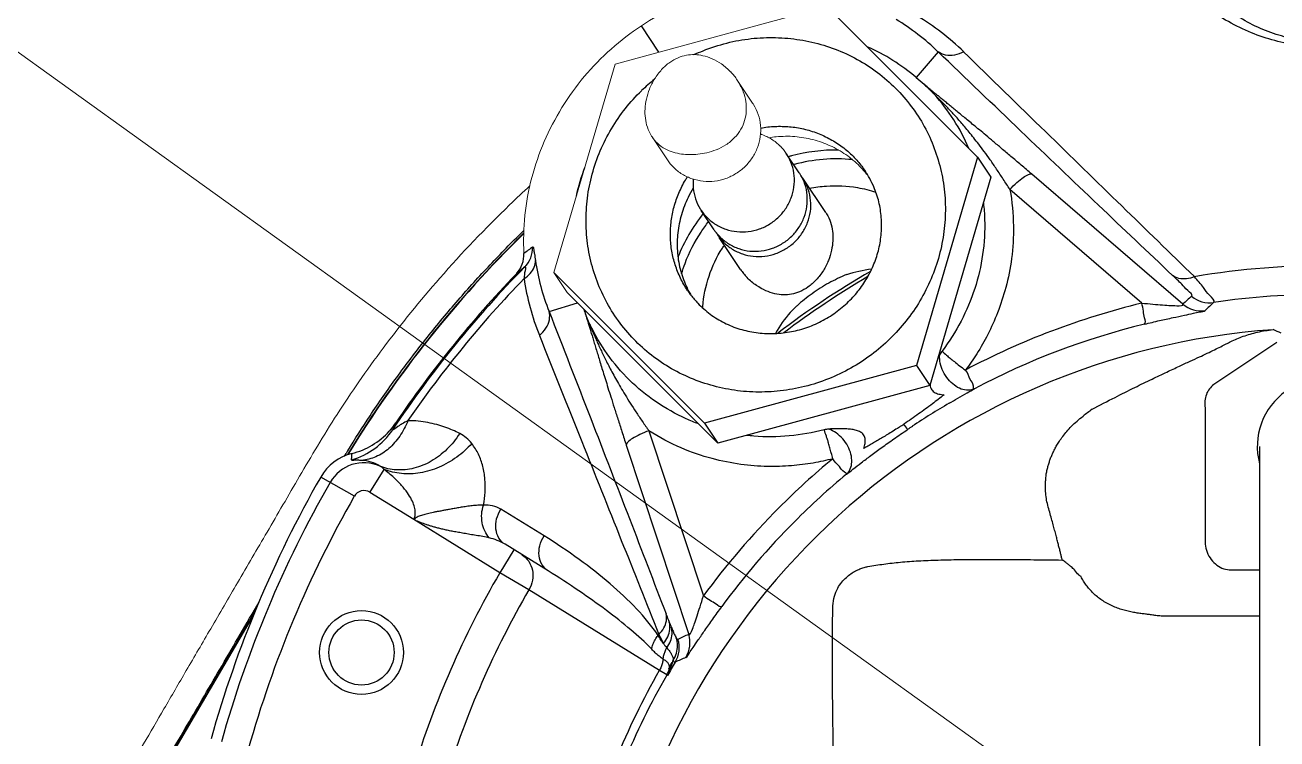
# Model space of a CAD drawing. Header units: millimetres. Extents: x 100 to 940, y 100 to 694.
# Drawn here: x 365.691 to 366.888, y 537.757 to 538.441 of the extents above; entities that cross this region are included whole.
import ezdxf

# ---------------------------------------------------------------- set-up
doc = ezdxf.new("R2010")
doc.units = ezdxf.units.MM
doc.layers.add('DTM_AXIS', color=7, linetype='Continuous', lineweight=9)
doc.layers.add('OUTLINE', color=6, linetype='Continuous', lineweight=9)

msp = doc.modelspace()

# ---------------------------------------------------------------- linework, layer by layer
at = {"color": 2, "lineweight": 20}
msp.add_line((351.3464, 548.723), (367.0138, 537.4584), dxfattribs=at)
at = {"color": 9, "linetype": 'Continuous'}
for p, q in [((366.4576, 538.4583), (366.6018, 538.3142)), ((366.2969, 538.4146), (366.2803, 538.4399)), ((366.564, 538.415), (366.5432, 538.3902)), ((366.4312, 538.2991), (366.4188, 538.3177)), ((366.6018, 538.3142), (366.5433, 538.1148)), ((366.6018, 538.3142), (366.6146, 538.295)), ((366.7982, 538.1734), (366.6538, 538.2978)), ((366.4566, 538.2612), (366.4346, 538.2941)), ((366.6146, 538.295), (366.5561, 538.0956)), ((366.7589, 538.1745), (366.6328, 538.2831)), ((366.3497, 538.2447), (366.3374, 538.2632)), ((366.3751, 538.2067), (366.3547, 538.2373)), ((366.3406, 538.0596), (366.1965, 538.2038)), ((366.3534, 538.0404), (366.2093, 538.1846)), ((366.1919, 538.1664), (366.219, 538.1749)), ((366.8882, 538.1369), (366.8278, 538.0965)), ((366.5433, 538.1148), (366.3406, 538.0596)), ((366.5433, 538.1148), (366.5561, 538.0956)), ((366.5561, 538.0956), (366.3534, 538.0404)), ((366.8195, 538.0743), (366.8195, 537.946)), ((366.3406, 538.0596), (366.3534, 538.0404)), ((366.2874, 538.0523), (366.3395, 537.8943)), ((366.2658, 538.0385), (366.3255, 537.8575)), ((366.8717, 537.5119), (366.8717, 538.0373)), ((366.0205, 537.9934), (366.0341, 538.0154)), ((366.0056, 537.9897), (365.9735, 538.008)), ((366.0626, 537.9674), (366.0205, 537.9934)), ((366.1871, 537.9518), (366.1458, 537.9773)), ((366.1447, 537.9165), (366.0626, 537.9674)), ((366.1583, 537.9385), (366.1447, 537.9165)), ((366.1725, 537.9001), (366.1447, 537.9165)), ((366.8426, 537.9194), (366.8717, 537.9194)), ((366.2974, 537.823), (366.1725, 537.9001)), ((365.6985, 537.517), (365.9102, 537.8782)), ((365.6987, 537.5169), (365.9094, 537.8763)), ((366.8717, 537.8749), (366.7829, 537.8749)), ((366.3045, 537.8187), (366.2974, 537.823)), ((366.3052, 537.8183), (366.3045, 537.8187))]:
    msp.add_line(p, q, dxfattribs=at)
at = {"color": 7, "linetype": 'Continuous'}
for p, q in [((366.5432, 538.3902), (366.5506, 538.3838)), ((366.2253, 538.1686), (366.2259, 538.1668)), ((365.9962, 538.0282), (365.9977, 538.0306)), ((366.1911, 537.9182), (366.1498, 537.9437))]:
    msp.add_line(p, q, dxfattribs=at)
at = {"color": 9, "linetype": 'Continuous'}
for points in [[(366.3136, 537.8543), (366.3139, 537.8538), (366.3142, 537.8533), (366.3145, 537.853), (366.3148, 537.8528), (366.315, 537.8527), (366.3152, 537.8527)], [(366.3104, 537.8319), (366.3104, 537.8321), (366.3105, 537.8323), (366.3105, 537.8324), (366.3105, 537.8325), (366.3106, 537.8327), (366.3106, 537.8328)]]:
    msp.add_lwpolyline(points, dxfattribs=at)
for radius in [0.0401, 0.0312]:
    msp.add_circle((366.0125, 537.8402), radius, dxfattribs=at)
for centre, radius, start, end in [((366.4137, 538.2608), 0.2153, 45.7379, 59.2316), ((366.4195, 538.2416), 0.2421, 45.7024, 59.0513), ((366.4057, 538.2492), 0.1795, 129.0384, 134.2604), ((366.4234, 538.2498), 0.185, 23.1171, 42.2822), ((366.4659, 538.1609), 0.16, 88.9759, 105.2571), ((366.4664, 538.1588), 0.1622, 105.2172, 106.2623), ((366.4667, 538.16), 0.1525, 84.1748, 105.2844), ((366.4672, 538.1576), 0.1549, 105.2342, 105.411), ((366.3934, 538.2739), 0.0455, 29.9831, 33.7665), ((366.4213, 538.2377), 0.0958, 37.1799, 40.6292), ((366.4191, 538.2501), 0.0907, 30.0712, 33.7472), ((366.3964, 538.2686), 0.0459, 33.766, 37.5683), ((366.3755, 538.2887), 0.0459, 213.7663, 224.9865), ((366.4644, 538.1596), 0.1604, 141.2035, 158.5419), ((366.934, 537.4584), 1.0956, 134.394, 148.5824), ((366.934, 537.4584), 1.0953, 134.4074, 148.5687), ((366.3879, 538.2702), 0.0459, 213.766, 217.5683), ((366.3909, 538.265), 0.0455, 209.9831, 213.7665), ((366.3879, 538.2702), 0.0458, 217.562, 224.9906), ((366.3912, 538.2652), 0.0458, 213.7649, 216.1452), ((366.3913, 538.2652), 0.0459, 216.1445, 217.4542), ((366.3912, 538.2652), 0.0458, 217.4493, 224.9904), ((366.7615, 537.4402), 0.9816, 126.604, 127.2175), ((366.1495, 538.2276), 0.0267, 315.6104, 1.3667), ((366.3917, 538.2462), 0.2151, 188.2628, 201.7693), ((366.934, 537.4584), 1.0721, 135.5632, 146.292), ((366.934, 537.4584), 1.0732, 136.1333, 145.9162), ((366.9718, 537.2337), 1.2635, 129.4714, 129.9582), ((366.423, 538.2388), 0.0577, 213.7317, 223.7709), ((366.934, 537.4584), 0.8638, 120.2141, 127.2797), ((366.5145, 538.0856), 0.1221, 96.5859, 108.1272), ((366.934, 537.4584), 0.7518, 89.2601, 99.5594), ((366.934, 537.4584), 1.0648, 136.0101, 145.4667), ((366.4075, 538.2336), 0.2422, 188.4522, 201.7954), ((366.934, 537.4584), 0.8607, 120.5251, 126.9669), ((366.3996, 538.2371), 0.0907, 213.753, 217.4442), ((366.4103, 538.2303), 0.0958, 206.8857, 207.759), ((366.4103, 538.2304), 0.0958, 207.759, 210.3362), ((367.3556, 537.5729), 0.8193, 132.0724, 132.8682), ((366.8238, 538.2015), 0.0267, 230.0023, 278.3543), ((366.934, 537.4584), 0.7245, 89.7854, 98.4428), ((366.5152, 538.0861), 0.1221, 139.3728, 150.9124), ((366.5366, 538.0522), 0.1609, 131.9622, 135.1994), ((366.9346, 537.4575), 0.7382, 103.7737, 117.8142), ((366.8154, 538.1939), 0.0267, 230.002, 279.0763), ((367.3667, 537.5977), 0.7899, 133.0354, 133.8404), ((366.9308, 537.4633), 0.7115, 103.768, 117.8125), ((366.934, 537.4584), 0.6924, 94.0885, 170.4017), ((366.6769, 537.666), 0.5259, 65.8307, 66.728), ((366.677, 538.0681), 0.1251, 153.038, 155.1439), ((366.5882, 538.1132), 0.0255, 142.7792, 152.8509), ((366.934, 538.0373), 0.0646, 345.2027, 194.7973), ((367.0101, 537.3435), 0.8545, 120.6432, 123.4245), ((368.6288, 535.5488), 3.1698, 127.2229, 127.4173), ((368.447, 536.9535), 2.6444, 155.2685, 155.423), ((366.2432, 538.4925), 0.5208, 303.0447, 303.6018), ((365.9831, 538.0929), 0.0712, 286.3119, 326.2659), ((366.4615, 538.0285), 0.0255, 94.6524, 104.7191), ((366.9961, 537.3654), 0.8284, 123.4531, 123.8439), ((366.0149, 537.9844), 0.0477, 103.9783, 150.2229), ((366.0149, 537.9844), 0.0374, 66.0579, 150.2229), ((366.0106, 537.9874), 0.0367, 57.9283, 86.6806), ((366.936, 537.456), 0.7402, 129.693, 135.0813), ((366.9308, 537.4633), 0.7115, 129.6874, 135.0917), ((366.934, 537.4584), 1.1067, 150.2229, 164.3215), ((366.934, 537.4584), 1.0964, 150.2229, 164.3215), ((366.934, 537.4584), 1.0697, 150.2229, 164.3215), ((366.0149, 537.9844), 0.0107, 58.25, 150.2229), ((366.9346, 537.4575), 0.7382, 135.0885, 143.7263), ((366.9308, 537.4633), 0.7115, 135.0917, 143.732), ((366.934, 537.4584), 0.9126, 149.8718, 162.9072), ((366.934, 537.4584), 0.8803, 149.8877, 162.8027), ((366.8049, 538.0681), 0.5363, 200.8585, 201.773), ((366.6819, 538.0193), 0.4039, 201.8147, 202.5338), ((366.934, 537.4584), 0.7518, 147.9406, 148.0316), ((366.8284, 538.1257), 0.5953, 206.7719, 207.7052), ((366.667, 537.1126), 0.8195, 114.6319, 115.4274), ((366.3, 537.8495), 0.0267, 328.4182, 17.4963), ((366.2897, 537.8447), 0.0267, 329.1489, 17.5001), ((366.2462, 537.8485), 0.0662, 332.8445, 345.5438), ((366.934, 537.4584), 0.7245, 149.0572, 150.2226), ((366.6398, 537.1118), 0.7901, 113.6596, 114.4645), ((366.934, 537.4584), 0.7336, 150.2052, 157.6479), ((366.934, 537.4584), 0.7253, 150.2205, 157.6153), ((366.2821, 537.8315), 0.0258, 330.2186, 345.8729)]:
    msp.add_arc(centre, radius, start, end, dxfattribs=at)
at = {"color": 7, "linetype": 'Continuous'}
for centre, radius, start, end in [((366.4197, 538.2467), 0.1893, 49.2853, 66.1312), ((366.4117, 538.2344), 0.1985, 159.5171, 167.6596), ((366.141, 538.2207), 0.0268, 318.7086, 2.6814), ((366.141, 538.2207), 0.0268, 316.1342, 318.726), ((365.9861, 538.0999), 0.0714, 317.933, 325.9163), ((365.9861, 538.0998), 0.0713, 283.9839, 317.9373), ((367.1548, 537.3239), 1.3559, 148.4591, 148.587)]:
    msp.add_arc(centre, radius, start, end, dxfattribs=at)
at = {"color": 9, "linetype": 'Continuous'}
for points, start_tangent, end_tangent in [([(367.0636, 538.4717), (367.0444, 538.4555), (367.0237, 538.4423), (367.0017, 538.432), (366.9791, 538.4249), (366.9569, 538.4209), (366.9354, 538.4195), (366.9141, 538.4205), (366.892, 538.4242), (366.8694, 538.4309), (366.8472, 538.4408), (366.8262, 538.4537), (366.8067, 538.4695), (366.7891, 538.4886), (366.7737, 538.5111)], (-0.717576, -0.69648), (-0.500517, 0.865727)), ([(367.0689, 538.5042), (367.0552, 538.4837), (367.0395, 538.4664), (367.022, 538.4521), (367.0032, 538.4408), (366.9832, 538.4324), (366.9631, 538.427), (366.9436, 538.4246), (366.9247, 538.4245), (366.9052, 538.427), (366.885, 538.4324), (366.865, 538.4407), (366.8461, 538.4521), (366.8286, 538.4664), (366.8128, 538.4837), (366.7992, 538.5042)], (-0.48449, -0.874797), (-0.48449, 0.874797)), ([(366.3305, 538.4122), (366.3392, 538.4159), (366.3618, 538.4233), (366.3852, 538.4275), (366.4086, 538.4285), (366.4319, 538.4264), (366.4546, 538.4212), (366.4763, 538.4129), (366.4966, 538.4017), (366.515, 538.3879), (366.5312, 538.3716), (366.545, 538.3533), (366.556, 538.3332), (366.5641, 538.3116), (366.5692, 538.2892), (366.571, 538.2661), (366.5696, 538.243), (366.5651, 538.22), (366.5573, 538.1977), (366.5467, 538.1767), (366.5334, 538.1574), (366.5179, 538.1402)], (0.908156, 0.418632), (-0.716134, -0.697963)), ([(366.5885, 538.4149), (366.5798, 538.4117), (366.5712, 538.4117), (366.564, 538.415)], (-0.87371, -0.486447), (-0.791895, 0.610658)), ([(366.7884, 538.201), (366.7175, 538.2682), (366.6433, 538.339), (366.564, 538.415)], (-0.726635, 0.687024), (-0.721554, 0.692358)), ([(366.8092, 538.1998), (366.7398, 538.2674), (366.6668, 538.3385), (366.5885, 538.4149)], (-0.717128, 0.696941), (-0.715705, 0.698403)), ([(366.6538, 538.2978), (366.6435, 538.3066), (366.6337, 538.3149), (366.6247, 538.3225), (366.6168, 538.3292), (366.6098, 538.335), (366.6036, 538.3402), (366.598, 538.3448), (366.5931, 538.3489), (366.5886, 538.3526), (366.5844, 538.356), (366.5804, 538.3593), (366.5765, 538.3625), (366.5728, 538.3656), (366.5694, 538.3683), (366.5664, 538.3709), (366.5636, 538.3732), (366.561, 538.3753), (366.5586, 538.3772), (366.5564, 538.379), (366.5506, 538.3838)], (-0.75761, 0.652708), (-0.773351, 0.633978)), ([(366.5179, 538.1402), (366.5003, 538.1251), (366.4806, 538.1123), (366.4591, 538.102), (366.4364, 538.0947), (366.4131, 538.0905), (366.3896, 538.0894), (366.3664, 538.0915), (366.3437, 538.0968), (366.322, 538.1051), (366.3017, 538.1162), (366.2833, 538.1301), (366.2671, 538.1463), (366.2533, 538.1647), (366.2423, 538.1848), (366.2341, 538.2063), (366.2291, 538.2288), (366.2273, 538.2518), (366.2286, 538.275), (366.2332, 538.2979), (366.2409, 538.3202), (366.2516, 538.3413), (366.2649, 538.3606), (366.2804, 538.3777)], (-0.716134, -0.697963), (0.716134, 0.697963)), ([(366.6328, 538.2831), (366.6264, 538.2931), (366.62, 538.3027), (366.6139, 538.3116), (366.6082, 538.3195), (366.6029, 538.3265), (366.5981, 538.3326), (366.5937, 538.3381), (366.5896, 538.343), (366.5858, 538.3475), (366.5822, 538.3516), (366.5786, 538.3556), (366.575, 538.3595), (366.5716, 538.3631), (366.5684, 538.3663), (366.5655, 538.3692), (366.5628, 538.3719), (366.5604, 538.3743)], (-0.53079, 0.847503), (-0.722413, 0.691462)), ([(366.3943, 538.342), (366.4011, 538.343), (366.415, 538.3436), (366.4287, 538.3424), (366.4421, 538.3393), (366.4549, 538.3344), (366.4668, 538.3278), (366.4777, 538.3197), (366.4873, 538.3101), (366.4945, 538.3005)], (0.984171, 0.177219), (0.555592, -0.831455)), ([(366.3431, 538.2563), (366.3514, 538.2497), (366.3611, 538.2451), (366.3716, 538.2429), (366.3825, 538.243), (366.3931, 538.2454), (366.403, 538.2502), (366.4116, 538.2569), (366.4186, 538.2654), (366.4235, 538.2751), (366.4261, 538.2855), (366.4264, 538.2963), (366.4242, 538.3067), (366.4197, 538.3163), (366.4188, 538.3177)], (0.707107, -0.707107), (-0.555773, 0.831334)), ([(366.6328, 538.2831), (366.6394, 538.2898), (366.6456, 538.2948), (366.6506, 538.2976), (366.6538, 538.2978)], (0.665723, 0.746199), (0.878575, -0.477605)), ([(366.3242, 538.1867), (366.3234, 538.188), (366.3169, 538.1999), (366.3121, 538.2126), (366.3091, 538.2258), (366.308, 538.2394), (366.3088, 538.2531), (366.3115, 538.2666), (366.3161, 538.2798), (366.3224, 538.2922), (366.3243, 538.2952)], (-0.555589, 0.831457), (0.540374, 0.841425)), ([(366.3298, 538.2931), (366.3298, 538.2846), (366.332, 538.2742), (366.3365, 538.2646), (366.3374, 538.2632)], (-0.087779, -0.99614), (0.555773, -0.831334)), ([(366.3554, 538.2378), (366.3638, 538.2312), (366.3734, 538.2266), (366.384, 538.2243), (366.3948, 538.2245), (366.4055, 538.2269), (366.4153, 538.2317), (366.424, 538.2384), (366.4309, 538.2469), (366.4359, 538.2566), (366.4385, 538.267), (366.4388, 538.2777), (366.4366, 538.2882), (366.4328, 538.2966)], (0.707107, -0.707107), (-0.499754, 0.866167)), ([(366.3588, 538.2328), (366.3671, 538.2262), (366.3768, 538.2216), (366.3873, 538.2193), (366.3982, 538.2194), (366.4088, 538.2219), (366.4187, 538.2267), (366.4273, 538.2334), (366.4343, 538.2419), (366.4392, 538.2515), (366.4419, 538.262), (366.4421, 538.2727), (366.4399, 538.2831), (366.4354, 538.2928), (366.4346, 538.2941)], (0.707107, -0.707107), (-0.555773, 0.831334)), ([(366.4411, 538.2844), (366.4572, 538.2865), (366.4868, 538.285), (366.5046, 538.2806)], (0.980589, 0.196075), (0.949067, -0.315074)), ([(366.4784, 538.1759), (366.4886, 538.1873), (366.497, 538.2), (366.5034, 538.2138), (366.5078, 538.2283), (366.5098, 538.2433), (366.5095, 538.2583), (366.5069, 538.2732), (366.5018, 538.2874), (366.4976, 538.2956)], (0.716134, 0.697963), (-0.50111, 0.865384)), ([(366.3298, 538.2843), (366.3249, 538.2755), (366.3185, 538.259), (366.315, 538.2418), (366.3146, 538.2244), (366.3173, 538.2072), (366.323, 538.1909), (366.3248, 538.187)], (-0.527789, -0.849376), (0.452212, -0.89191)), ([(366.6328, 538.2831), (366.6361, 538.2482), (366.6343, 538.217), (366.6288, 538.1894), (366.6209, 538.1653), (366.6115, 538.1443), (366.6011, 538.1261), (366.5902, 538.1104)], (0.175687, -0.984446), (-0.604209, -0.796826)), ([(366.4566, 538.2612), (366.4574, 538.26), (366.4611, 538.2518), (366.463, 538.2432), (366.4633, 538.2342), (366.4621, 538.225), (366.4592, 538.2154), (366.4543, 538.2057), (366.4474, 538.1967), (366.4396, 538.1898), (366.4316, 538.1854), (366.4237, 538.183), (366.416, 538.1824), (366.4079, 538.1834), (366.3993, 538.1863), (366.3903, 538.1913), (366.3814, 538.1989)], (0.555157, -0.831746), (-0.691422, 0.722451)), ([(366.6074, 538.2702), (366.6086, 538.2545), (366.6067, 538.2211), (366.5991, 538.1884), (366.586, 538.1572), (366.5679, 538.1286)], (0.113903, -0.993492), (-0.604228, -0.796812)), ([(366.3187, 538.2024), (366.322, 538.2125), (366.3373, 538.2424), (366.3445, 538.2525)], (0.285262, 0.95845), (0.614508, 0.788911)), ([(365.9993, 538.0331), (366.0206, 538.0667), (366.0461, 538.1033), (366.0737, 538.1397), (366.103, 538.1751), (366.1335, 538.209), (366.1646, 538.2409), (366.1678, 538.244)], (0.523112, 0.852264), (0.716211, 0.697883)), ([(366.1762, 538.2283), (366.1772, 538.2256), (366.1779, 538.2215), (366.1788, 538.2153)], (0.800571, 0.599239), (0.144325, -0.98953)), ([(366.3388, 538.1698), (366.3389, 538.1712), (366.3449, 538.2002), (366.3577, 538.2271), (366.3596, 538.2299)], (0.071945, 0.997409), (0.556611, 0.830773)), ([(366.168, 538.198), (366.1739, 538.2029), (366.1777, 538.2089), (366.1788, 538.2153)], (0.852319, 0.523022), (-0.032379, 0.999476)), ([(366.1686, 538.209), (366.1685, 538.2033), (366.168, 538.198)], (0.743943, 0.668243), (-0.104783, -0.994495)), ([(366.4765, 538.2017), (366.4595, 538.1936), (366.4435, 538.1835), (366.4291, 538.1719)], (-0.925242, -0.379378), (-0.743528, -0.668705)), ([(366.8092, 538.1998), (366.8016, 538.1977), (366.7944, 538.1981), (366.7884, 538.201)], (-0.917025, -0.398831), (-0.794942, 0.606686)), ([(366.8066, 538.1811), (366.803, 538.1865), (366.7971, 538.1925), (366.7884, 538.201)], (0.739291, 0.673386), (-0.726626, 0.687033)), ([(366.8277, 538.1751), (366.8239, 538.1818), (366.818, 538.1893), (366.8092, 538.1998)], (0.660182, 0.751106), (-0.652015, 0.758206)), ([(366.3276, 538.182), (366.3342, 538.1744), (366.3461, 538.1639), (366.3596, 538.1556), (366.3744, 538.1497), (366.3899, 538.1463), (366.4059, 538.1453), (366.4218, 538.1469), (366.4374, 538.1508), (366.4523, 538.1571), (366.466, 538.1655), (366.4784, 538.1759)], (0.607954, -0.793972), (0.716134, 0.697963)), ([(366.1826, 538.1436), (366.1889, 538.1505), (366.1922, 538.1585), (366.1919, 538.1664)], (0.783738, 0.621092), (-0.261163, 0.965295)), ([(366.1919, 538.1664), (366.2318, 538.064), (366.2688, 537.9683), (366.3038, 537.8771)], (0.363529, -0.931583), (0.356656, -0.934236)), ([(366.2259, 538.1668), (366.2267, 538.164), (366.2276, 538.161), (366.2286, 538.1578), (366.2297, 538.1543), (366.2308, 538.1506), (366.232, 538.1466), (366.2333, 538.1423), (366.2348, 538.1375), (366.2363, 538.1323), (366.238, 538.1269), (366.2397, 538.1213), (366.2415, 538.1152), (366.2435, 538.1087), (366.2458, 538.1015), (366.2482, 538.0935), (366.251, 538.0847), (366.2541, 538.0747), (366.2577, 538.0636), (366.2616, 538.0515), (366.2658, 538.0385)], (0.289826, -0.957079), (0.313097, -0.949721)), ([(366.7615, 538.1543), (366.7615, 538.1604), (366.7605, 538.1667), (366.7589, 538.1745)], (0.851161, 0.524905), (-0.215827, 0.976432)), ([(366.7589, 538.1745), (366.7696, 538.1735), (366.7789, 538.1727), (366.7865, 538.1722), (366.7923, 538.172), (366.7982, 538.1734)], (0.995608, -0.093618), (-0.594836, 0.803847)), ([(366.7615, 538.1543), (366.776, 538.1578), (366.7888, 538.1606), (366.7997, 538.1629), (366.8083, 538.1647), (366.8143, 538.166), (366.8196, 538.1675)], (0.971251, 0.238056), (0.716077, 0.698022)), ([(366.2309, 538.1542), (366.2323, 538.1506), (366.2338, 538.1468), (366.2356, 538.1427), (366.2375, 538.1383), (366.2396, 538.1336), (366.2419, 538.1287), (366.2443, 538.1237), (366.2469, 538.1185), (366.2497, 538.113), (366.2529, 538.1071), (366.2563, 538.1009), (366.2602, 538.0941), (366.2646, 538.0868), (366.2695, 538.0788), (366.275, 538.0704), (366.281, 538.0614), (366.2874, 538.0523)], (0.362457, -0.932), (0.579861, -0.814715)), ([(366.3349, 538.0589), (366.3231, 538.0638), (366.2942, 538.08), (366.2688, 538.1008), (366.2475, 538.1258), (366.2309, 538.1542)], (-0.936815, 0.349825), (-0.426143, 0.904656)), ([(366.1826, 538.1436), (366.2232, 538.0421), (366.261, 537.9475), (366.2969, 537.8575)], (0.371351, -0.928493), (0.369457, -0.929248)), ([(366.844, 538.1376), (366.856, 538.1427), (366.8696, 538.1467), (366.8847, 538.1491)], (0.893925, 0.448216), (0.995528, 0.094465)), ([(366.8216, 538.1265), (366.8285, 538.1299), (366.8345, 538.1328), (366.8396, 538.1354), (366.844, 538.1376)], (0.898034, 0.439926), (0.893898, 0.448271)), ([(366.5988, 538.0926), (366.5928, 538.0912), (366.5862, 538.0923), (366.5796, 538.096), (366.5737, 538.1017), (366.569, 538.1089), (366.5662, 538.1169), (366.5655, 538.1248)], (-0.896002, -0.44405), (0.024777, 0.999693)), ([(366.5679, 538.1286), (366.5722, 538.1246), (366.5755, 538.1218), (366.5796, 538.1185), (366.5846, 538.1146), (366.5902, 538.1104)], (0.711481, -0.702705), (0.809914, -0.586549)), ([(366.7113, 538.0729), (366.7333, 538.0843), (366.7523, 538.0938), (366.7688, 538.1018), (366.7829, 538.1085), (366.7949, 538.1142), (366.8052, 538.119), (366.814, 538.123), (366.8216, 538.1265)], (0.883845, 0.46778), (0.909425, 0.415868)), ([(366.5988, 538.0926), (366.5978, 538.0951), (366.5948, 538.1015), (366.5902, 538.1104)], (-0.978667, -0.205453), (-0.737181, 0.675696)), ([(366.5565, 538.0968), (366.5565, 538.0966), (366.5566, 538.0951)], (0.054571, -0.99851), (0.176653, -0.984273)), ([(366.5566, 538.0951), (366.5575, 538.0925), (366.5603, 538.0893), (366.5647, 538.0875), (366.5698, 538.0867)], (0.176653, -0.984273), (0.997751, -0.067034)), ([(366.8278, 538.0965), (366.8236, 538.0924), (366.8207, 538.0871), (366.8193, 538.0809), (366.8195, 538.0743)], (-0.811842, -0.583877), (0.138404, -0.990376)), ([(366.5698, 538.0867), (366.5586, 538.0781), (366.5454, 538.0684), (366.5314, 538.0587)], (-0.789199, -0.614138), (-0.832782, -0.5536)), ([(366.5746, 538.0786), (366.5829, 538.0835), (366.5918, 538.0886), (366.5988, 538.0926)], (0.860077, 0.510165), (0.869574, 0.493803)), ([(366.0569, 538.062), (366.049, 538.0472), (366.0386, 538.0354), (366.0262, 538.0275), (366.0127, 538.024)], (-0.364864, -0.931061), (-0.996407, -0.084698)), ([(366.0569, 538.062), (366.0513, 538.0589), (366.0471, 538.0563), (366.0422, 538.0534)], (-0.888599, -0.458685), (0.505647, 0.862741)), ([(366.1064, 538.0497), (366.0996, 538.0529), (366.0923, 538.0557), (366.0844, 538.0582), (366.0759, 538.0602), (366.0668, 538.0615), (366.0569, 538.062)], (-0.889129, 0.457657), (-0.999942, 0.01076)), ([(366.5347, 538.0535), (366.5314, 538.0587)], (-0.296936, 0.954897), (-0.548347, 0.836251)), ([(366.6695, 537.9794), (366.6679, 537.986), (366.667, 537.9926), (366.6667, 537.9986), (366.6669, 538.004), (366.6673, 538.0088), (366.668, 538.0132), (366.6689, 538.0171), (366.6699, 538.0208), (366.6711, 538.0243), (366.6724, 538.0278), (366.6739, 538.0312), (366.6756, 538.0348), (366.6777, 538.0385), (366.6802, 538.0425), (366.6833, 538.0469), (366.6871, 538.0517), (366.6917, 538.0566), (366.697, 538.0616), (366.7027, 538.0663)], (-0.27107, 0.96256), (0.794354, 0.607455)), ([(366.1064, 538.0497), (366.0941, 538.0346), (366.0791, 538.0232), (366.0626, 538.0165), (366.0458, 538.0149), (366.03, 538.0185)], (-0.539269, -0.842133), (-0.923692, 0.383135)), ([(366.1179, 538.0402), (366.1127, 538.0455), (366.1064, 538.0497)], (-0.620576, 0.784146), (-0.889129, 0.457657)), ([(366.2874, 538.0523), (366.2788, 538.0488), (366.2717, 538.045), (366.2672, 538.0415), (366.2658, 538.0385)], (-0.944152, -0.329509), (0.105011, -0.994471)), ([(366.4633, 538.0256), (366.4446, 538.0215), (366.4238, 538.0189), (366.4008, 538.0182), (366.3754, 538.0202), (366.3479, 538.0257), (366.3183, 538.0359), (366.2874, 538.0523)], (-0.967396, -0.253268), (-0.842237, 0.539107)), ([(366.455, 538.0532), (366.4217, 538.0474), (366.3878, 538.0472), (366.381, 538.0479)], (-0.967382, -0.253321), (-0.993523, 0.113634)), ([(366.4633, 538.0256), (366.4619, 538.0311), (366.4606, 538.036), (366.4593, 538.0404), (366.4582, 538.0441), (366.4572, 538.0471), (366.455, 538.0532)], (-0.231942, 0.97273), (-0.376931, 0.926241)), ([(366.493, 538.0354), (366.4942, 538.0403), (366.4942, 538.0448), (366.4927, 538.0485), (366.4897, 538.0511), (366.4859, 538.0526), (366.4816, 538.0536), (366.4768, 538.0541), (366.4716, 538.0543), (366.4658, 538.0543), (366.4594, 538.054)], (0.319517, 0.94758), (-0.996935, -0.078237)), ([(366.4765, 538.0108), (366.4801, 538.0158), (366.4815, 538.0224), (366.4807, 538.0299), (366.4777, 538.0376), (366.4728, 538.0446), (366.4665, 538.0503), (366.4595, 538.054)], (0.753171, 0.657825), (-0.933061, 0.359718)), ([(366.4765, 538.0108), (366.4826, 538.0156), (366.4905, 538.0217), (366.4997, 538.0286), (366.5101, 538.0363), (366.5218, 538.0446), (366.5347, 538.0535)], (0.788908, 0.614511), (0.830458, 0.557081)), ([(366.5272, 538.0559), (366.5251, 538.0546), (366.5196, 538.0511), (366.5145, 538.048), (366.5098, 538.0452), (366.5055, 538.0426), (366.5012, 538.0401), (366.497, 538.0377), (366.493, 538.0354)], (-0.838244, -0.545295), (-0.869353, -0.494191)), ([(366.1179, 538.0402), (366.1035, 538.0271), (366.0866, 538.0175), (366.0685, 538.0121), (366.0506, 538.0114), (366.0341, 538.0154)], (-0.65922, -0.75195), (-0.925282, 0.379279)), ([(366.1292, 537.9812), (366.1307, 537.9937), (366.1305, 538.0061), (366.1285, 538.0183), (366.1244, 538.0298), (366.1179, 538.0402)], (0.176342, 0.984329), (-0.620676, 0.784067)), ([(366.003, 538.0246), (366.0032, 538.0286), (366.0034, 538.0306)], (0.03158, 0.999501), (0.119578, 0.992825)), ([(366.0127, 538.024), (366.0091, 538.0241), (366.0064, 538.0241), (366.003, 538.0246)], (-0.998258, 0.059001), (0.019427, 0.999811)), ([(366.4765, 538.0108), (366.4745, 538.0127), (366.4698, 538.018), (366.4633, 538.0256)], (0.564563, 0.82539), (-0.342077, 0.939672)), ([(366.0341, 538.0154), (366.03, 538.0185)], (-0.664063, 0.747676), (-0.897396, 0.441226)), ([(366.0625, 537.9674), (366.0637, 537.971), (366.0638, 537.9754), (366.0628, 537.9805), (366.0604, 537.9864), (366.0564, 537.993), (366.0508, 538.0001), (366.0434, 538.0076), (366.0341, 538.0154)], (0.444674, 0.895692), (-0.791669, 0.61095)), ([(366.1292, 537.9812), (366.1237, 537.9811), (366.1183, 537.9806), (366.113, 537.9799), (366.1079, 537.9791), (366.1032, 537.9783), (366.0988, 537.9775), (366.0947, 537.9768), (366.091, 537.9761), (366.0874, 537.9754), (366.0841, 537.9748), (366.0811, 537.9742), (366.0782, 537.9736), (366.0756, 537.973), (366.0708, 537.9717), (366.0667, 537.9702), (366.0625, 537.9674)], (-0.998483, 0.055054), (-0.704021, -0.71018)), ([(366.1347, 537.9499), (366.1304, 537.9565), (366.1279, 537.9644), (366.1275, 537.973), (366.1292, 537.9812)], (-0.675569, 0.737297), (0.33496, 0.942232)), ([(366.1458, 537.9773), (366.1378, 537.9805), (366.1292, 537.9812)], (-0.850613, 0.525793), (-0.998043, -0.062528)), ([(366.1498, 537.9437), (366.1439, 537.9497), (366.1411, 537.9583), (366.1417, 537.968), (366.1458, 537.9773)], (-0.850354, 0.526211), (0.542105, 0.840311)), ([(366.6828, 537.9287), (366.6821, 537.9318), (366.6813, 537.935), (366.6804, 537.9386), (366.6794, 537.9424), (366.6784, 537.9466), (366.6772, 537.951), (366.6759, 537.9559), (366.6745, 537.9611), (366.673, 537.9667), (366.6713, 537.9728), (366.6695, 537.9794)], (-0.236275, 0.971686), (-0.27108, 0.962557)), ([(366.1347, 537.9499), (366.1284, 537.9512), (366.1222, 537.9522), (366.1162, 537.9532), (366.1105, 537.9542), (366.1052, 537.9551), (366.1002, 537.956), (366.0956, 537.9569), (366.0914, 537.9579), (366.0874, 537.9588), (366.0837, 537.9598), (366.0803, 537.9607), (366.0772, 537.9617), (366.0743, 537.9626), (366.0717, 537.9635), (366.0673, 537.9652), (366.0624, 537.9675)], (-0.975807, 0.218634), (-0.880191, 0.47462)), ([(366.1498, 537.9437), (366.1423, 537.9475), (366.1347, 537.9499)], (-0.850347, 0.526222), (-0.975815, 0.218597)), ([(366.1911, 537.9182), (366.1852, 537.9242), (366.1824, 537.9327), (366.183, 537.9424), (366.1871, 537.9518)], (-0.850352, 0.526214), (0.542971, 0.839751)), ([(366.2962, 537.8565), (366.2756, 537.882), (366.2502, 537.906), (366.2207, 537.9292), (366.1871, 537.9518)], (-0.545488, 0.838119), (-0.850597, 0.525818)), ([(366.8195, 537.946), (366.8208, 537.938), (366.8242, 537.9307), (366.8293, 537.9249), (366.8356, 537.921), (366.8426, 537.9194)], (0.037857, -0.999283), (0.998746, -0.050065)), ([(366.1659, 537.9338), (366.1724, 537.9275), (366.1759, 537.919), (366.176, 537.9093), (366.1725, 537.9001)], (0.850347, -0.526223), (-0.506108, -0.86247)), ([(366.497, 537.9225), (366.512, 537.9248), (366.528, 537.9266), (366.5453, 537.9279), (366.564, 537.9287), (366.5843, 537.9291), (366.6063, 537.9293), (366.6301, 537.9292), (366.6556, 537.929), (366.6828, 537.9287)], (0.984319, 0.176395), (0.999945, -0.010451)), ([(366.6946, 537.9192), (366.6914, 537.9221), (366.6887, 537.9243), (366.6862, 537.9263), (366.6828, 537.9287)], (-0.712746, 0.701423), (-0.853737, 0.520705)), ([(366.2901, 537.8434), (366.2701, 537.8619), (366.2468, 537.8804), (366.2205, 537.8991), (366.1911, 537.9182)], (-0.68808, 0.725635), (-0.850316, 0.526272)), ([(366.4635, 537.8847), (366.4649, 537.8942), (366.468, 537.9017), (366.472, 537.9076), (366.4763, 537.9121), (366.4807, 537.9156), (366.4851, 537.9182), (366.4892, 537.9202), (366.4932, 537.9216), (366.497, 537.9225)], (0.010161, 0.999948), (0.979936, 0.199311)), ([(366.7008, 537.9128), (366.6986, 537.9144), (366.6946, 537.9192)], (-0.88404, 0.467411), (-0.583967, 0.811778)), ([(366.7829, 537.8749), (366.7774, 537.8751), (366.7725, 537.8755), (366.7683, 537.8762), (366.7644, 537.8767), (366.7603, 537.8772), (366.7558, 537.8778), (366.751, 537.8786), (366.746, 537.8796), (366.7409, 537.881), (366.7358, 537.8827), (366.7306, 537.8848), (366.7255, 537.8874), (366.7207, 537.8903), (366.7164, 537.8935), (366.7125, 537.897), (366.7089, 537.9007), (366.7058, 537.9045), (366.7031, 537.9086), (366.7008, 537.9128)], (-0.999998, 0.002109), (-0.443354, 0.896347)), ([(366.3255, 537.8575), (366.329, 537.8625), (366.3311, 537.8679), (366.3335, 537.8752), (366.3363, 537.884), (366.3395, 537.8943)], (0.514963, -0.857212), (0.294506, 0.95565)), ([(366.3572, 537.8842), (366.3516, 537.8865), (366.3461, 537.8898), (366.3395, 537.8943)], (-0.8107, -0.585462), (-0.819511, 0.573063)), ([(366.3228, 537.8355), (366.3261, 537.8399), (366.3296, 537.845), (366.3346, 537.8522), (366.3409, 537.8614), (366.3485, 537.8721), (366.3572, 537.8842)], (0.918828, 0.394657), (0.591614, 0.806221)), ([(366.465, 537.6176), (366.4646, 537.6735), (366.4641, 537.7254), (366.4635, 537.7716), (366.463, 537.8133), (366.4629, 537.8507), (366.4635, 537.8847)], (-0.0055, 0.999985), (0.042486, 0.999097)), ([(366.2969, 537.8575), (366.3017, 537.8637), (366.3041, 537.8705), (366.3038, 537.8771)], (0.719407, 0.694589), (-0.256272, 0.966605)), ([(366.3013, 537.8489), (366.3055, 537.8553), (366.3074, 537.8623), (366.3069, 537.8692)], (0.663718, 0.747983), (-0.265667, 0.964065)), ([(366.2901, 537.8434), (366.2912, 537.8479), (366.2933, 537.8524), (366.2962, 537.8565)], (0.137206, 0.990543), (0.647457, 0.762102)), ([(366.3013, 537.8489), (366.2987, 537.8524), (366.2962, 537.8565)], (-0.650339, 0.759644), (-0.494852, 0.868977)), ([(366.3045, 537.8447), (366.308, 537.851), (366.3095, 537.8578), (366.3088, 537.8645)], (0.603117, 0.797652), (-0.270629, 0.962684)), ([(366.3088, 537.8645), (366.3105, 537.8605), (366.3117, 537.8578), (366.3136, 537.8543)], (0.38332, -0.923616), (0.519229, -0.854635)), ([(366.3106, 537.8328), (366.3137, 537.8397), (366.3147, 537.847), (366.3136, 537.8543)], (0.530849, 0.847466), (-0.289787, 0.957091)), ([(366.301, 537.8339), (366.2972, 537.8367), (366.2935, 537.8399), (366.2901, 537.8434)], (-0.850777, 0.525526), (-0.689089, 0.724677)), ([(366.301, 537.8339), (366.3017, 537.8376), (366.3029, 537.8412), (366.3045, 537.8447)], (0.107241, 0.994233), (0.492568, 0.870274)), ([(366.3013, 537.8489), (366.3029, 537.8466), (366.3048, 537.8452)], (0.556846, -0.830616), (0.899818, -0.436265)), ([(366.3045, 537.8447), (366.3073, 537.8412), (366.3091, 537.8383), (366.3106, 537.8328)], (0.669914, -0.742439), (0.041473, -0.99914)), ([(366.301, 537.8339), (366.3003, 537.8302), (366.2991, 537.8265), (366.2974, 537.823)], (-0.108078, -0.994142), (-0.502178, -0.864765)), ([(366.3071, 537.8252), (366.3059, 537.8299), (366.3038, 537.832), (366.301, 537.8339)], (0.166301, 0.986075), (-0.851703, 0.524025)), ([(366.3071, 537.8252), (366.309, 537.8298), (366.3107, 537.8314)], (0.258216, 0.966087), (0.847752, 0.530393)), ([(366.3106, 537.8328), (366.3126, 537.831)], (0.592689, -0.805431), (0.946572, 0.322491)), ([(366.3052, 537.8183), (366.3066, 537.8226), (366.3066, 537.8251)], (0.39689, 0.917866), (-0.202922, 0.979195))]:
    msp.add_spline(points, degree=3, dxfattribs=dict(at, start_tangent=start_tangent, end_tangent=end_tangent))
at = {"color": 7, "linetype": 'Continuous'}
for points, start_tangent, end_tangent in [([(366.5506, 538.3838), (366.5537, 538.381), (366.5569, 538.3779), (366.5604, 538.3743)], (0.757612, -0.652706), (0.672811, -0.739815)), ([(366.2309, 538.1542), (366.2293, 538.1577), (366.228, 538.161), (366.2269, 538.164), (366.2259, 538.1668)], (-0.426143, 0.904656), (-0.313096, 0.949721)), ([(365.7004, 537.5216), (365.7066, 537.532), (365.7156, 537.5475), (365.7246, 537.563), (365.7337, 537.5786), (365.7428, 537.5941), (365.7518, 537.6096), (365.7608, 537.6251), (365.7699, 537.6406), (365.7794, 537.6569), (365.7899, 537.6749), (365.8018, 537.6954), (365.8153, 537.7184), (365.83, 537.7437), (365.8458, 537.7708), (365.8622, 537.7989), (365.879, 537.8276), (365.8964, 537.8574), (365.9145, 537.8885)], (0.505567, 0.862787), (0.503519, 0.863984))]:
    msp.add_spline(points, degree=3, dxfattribs=dict(at, start_tangent=start_tangent, end_tangent=end_tangent))
at = {"layer": 'DTM_AXIS', "color": 7, "linetype": 'Continuous'}
for p, q in [((366.255, 538.4032), (366.4576, 538.4583)), ((366.1965, 538.2038), (366.255, 538.4032)), ((366.3866, 538.3659), (366.3719, 538.3879)), ((366.3052, 538.3115), (366.2905, 538.3334)), ((366.1965, 538.2038), (366.2093, 538.1846))]:
    msp.add_line(p, q, dxfattribs=at)
for centre, radius, start, end in [((366.324, 538.3558), 0.0577, 33.7317, 43.7709), ((366.3807, 538.2922), 0.0459, 33.7663, 44.9865), ((366.3433, 538.337), 0.0459, 213.7663, 224.9865)]:
    msp.add_arc(centre, radius, start, end, dxfattribs=at)
for points, start_tangent, end_tangent in [([(366.3656, 538.3957), (366.3568, 538.4033), (366.3478, 538.4083), (366.3391, 538.4112), (366.3311, 538.4122), (366.3233, 538.4116), (366.3154, 538.4092), (366.3074, 538.4048), (366.2996, 538.3979), (366.2928, 538.3889), (366.2879, 538.3792), (366.285, 538.3696), (366.2837, 538.3604), (366.284, 538.3514), (366.2859, 538.3428), (366.2897, 538.3347), (366.2904, 538.3335)], (-0.691422, 0.722451), (0.555157, -0.831746)), ([(366.372, 538.3878), (366.3729, 538.3863), (366.3776, 538.3767), (366.3801, 538.3673), (366.3805, 538.3582), (366.379, 538.3493), (366.3754, 538.3408), (366.3694, 538.3328), (366.3611, 538.3259), (366.3518, 538.3212), (366.3428, 538.3184), (366.3342, 538.3169), (366.3263, 538.3166), (366.3186, 538.3171), (366.3107, 538.3188), (366.303, 538.322), (366.2956, 538.3274)], (0.554729, -0.832031), (-0.726731, 0.686923)), ([(366.3108, 538.3045), (366.3192, 538.2979), (366.3289, 538.2934), (366.3394, 538.2911), (366.3502, 538.2912), (366.3609, 538.2937), (366.3707, 538.2984), (366.3794, 538.3052), (366.3863, 538.3136), (366.3913, 538.3233), (366.3939, 538.3338), (366.3942, 538.3445), (366.392, 538.3549), (366.3875, 538.3645), (366.3866, 538.3659)], (0.707107, -0.707107), (-0.555773, 0.831334)), ([(366.2904, 538.3335), (366.2956, 538.3274)], (0.555157, -0.831746), (0.726731, -0.686923)), ([(366.4131, 538.3246), (366.4048, 538.3312), (366.3951, 538.3358), (366.3942, 538.3361)], (-0.707107, 0.707107), (-0.953993, 0.299829)), ([(366.4022, 538.3327), (366.4092, 538.3336), (366.4269, 538.3338), (366.4442, 538.3309), (366.4607, 538.3251), (366.4758, 538.3165), (366.489, 538.3055), (366.494, 538.3001)], (0.986659, 0.162799), (0.651154, -0.758946))]:
    msp.add_spline(points, degree=3, dxfattribs=dict(at, start_tangent=start_tangent, end_tangent=end_tangent))
at = {"layer": 'OUTLINE'}
for points, start_tangent, end_tangent in [([(366.5219, 538.4586), (366.4881, 538.4714), (366.4528, 538.4791), (366.4168, 538.4815), (366.3809, 538.4786), (366.3457, 538.4706), (366.3119, 538.4576), (366.2803, 538.4399)], (-0.904819, 0.425797), (-0.834996, -0.550257)), ([(366.2803, 538.4399), (366.2512, 538.4175), (366.2256, 538.3912), (366.2042, 538.3615), (366.1873, 538.3291), (366.1754, 538.2945), (366.1688, 538.2585), (366.1678, 538.222)], (-0.83543, -0.549598), (0.047118, -0.998889)), ([(366.1736, 538.2868), (366.1541, 538.2684), (366.0874, 538.1984), (366.0332, 538.1314), (366.01, 538.0992), (365.9891, 538.068), (365.9703, 538.0377), (365.9532, 538.0088), (365.9373, 537.9814), (365.9221, 537.9554), (365.8939, 537.907), (365.8682, 537.863), (365.8448, 537.8229), (365.8235, 537.7863), (365.804, 537.7528), (365.7861, 537.7221), (365.7697, 537.694), (365.7546, 537.6682), (365.7408, 537.6444), (365.728, 537.6226), (365.7162, 537.6024), (365.7054, 537.5839), (365.6956, 537.567), (365.6866, 537.5516), (365.6824, 537.5444), (365.6783, 537.5374), (365.6762, 537.5339), (365.6741, 537.5302), (365.672, 537.5265), (365.6699, 537.5227), (365.6677, 537.5186), (365.6657, 537.5143), (365.6639, 537.51), (365.6621, 537.5056), (365.6592, 537.4966), (365.6568, 537.4874), (365.6541, 537.4688), (365.654, 537.4499), (365.6549, 537.4405), (365.6565, 537.4312), (365.6587, 537.422), (365.6615, 537.4131), (365.6631, 537.4087), (365.6649, 537.4043), (365.6669, 537.4), (365.6691, 537.3957), (365.6712, 537.3917), (365.6733, 537.388), (365.6754, 537.3843), (365.6775, 537.3808), (365.6816, 537.3739), (365.6857, 537.3668), (365.69, 537.3595), (365.6944, 537.3519), (365.7039, 537.3356), (365.7144, 537.3177), (365.7257, 537.2982), (365.738, 537.2771), (365.7513, 537.2543), (365.7656, 537.2298), (365.7811, 537.2033), (365.7978, 537.1746), (365.8158, 537.1438), (365.8352, 537.1105), (365.8561, 537.0746), (365.8787, 537.0359), (365.903, 536.9942)], (-0.736565, -0.676367), (0.503695, -0.863882))]:
    msp.add_spline(points, degree=3, dxfattribs=dict(at, start_tangent=start_tangent, end_tangent=end_tangent))

doc.saveas('drawing.dxf')
